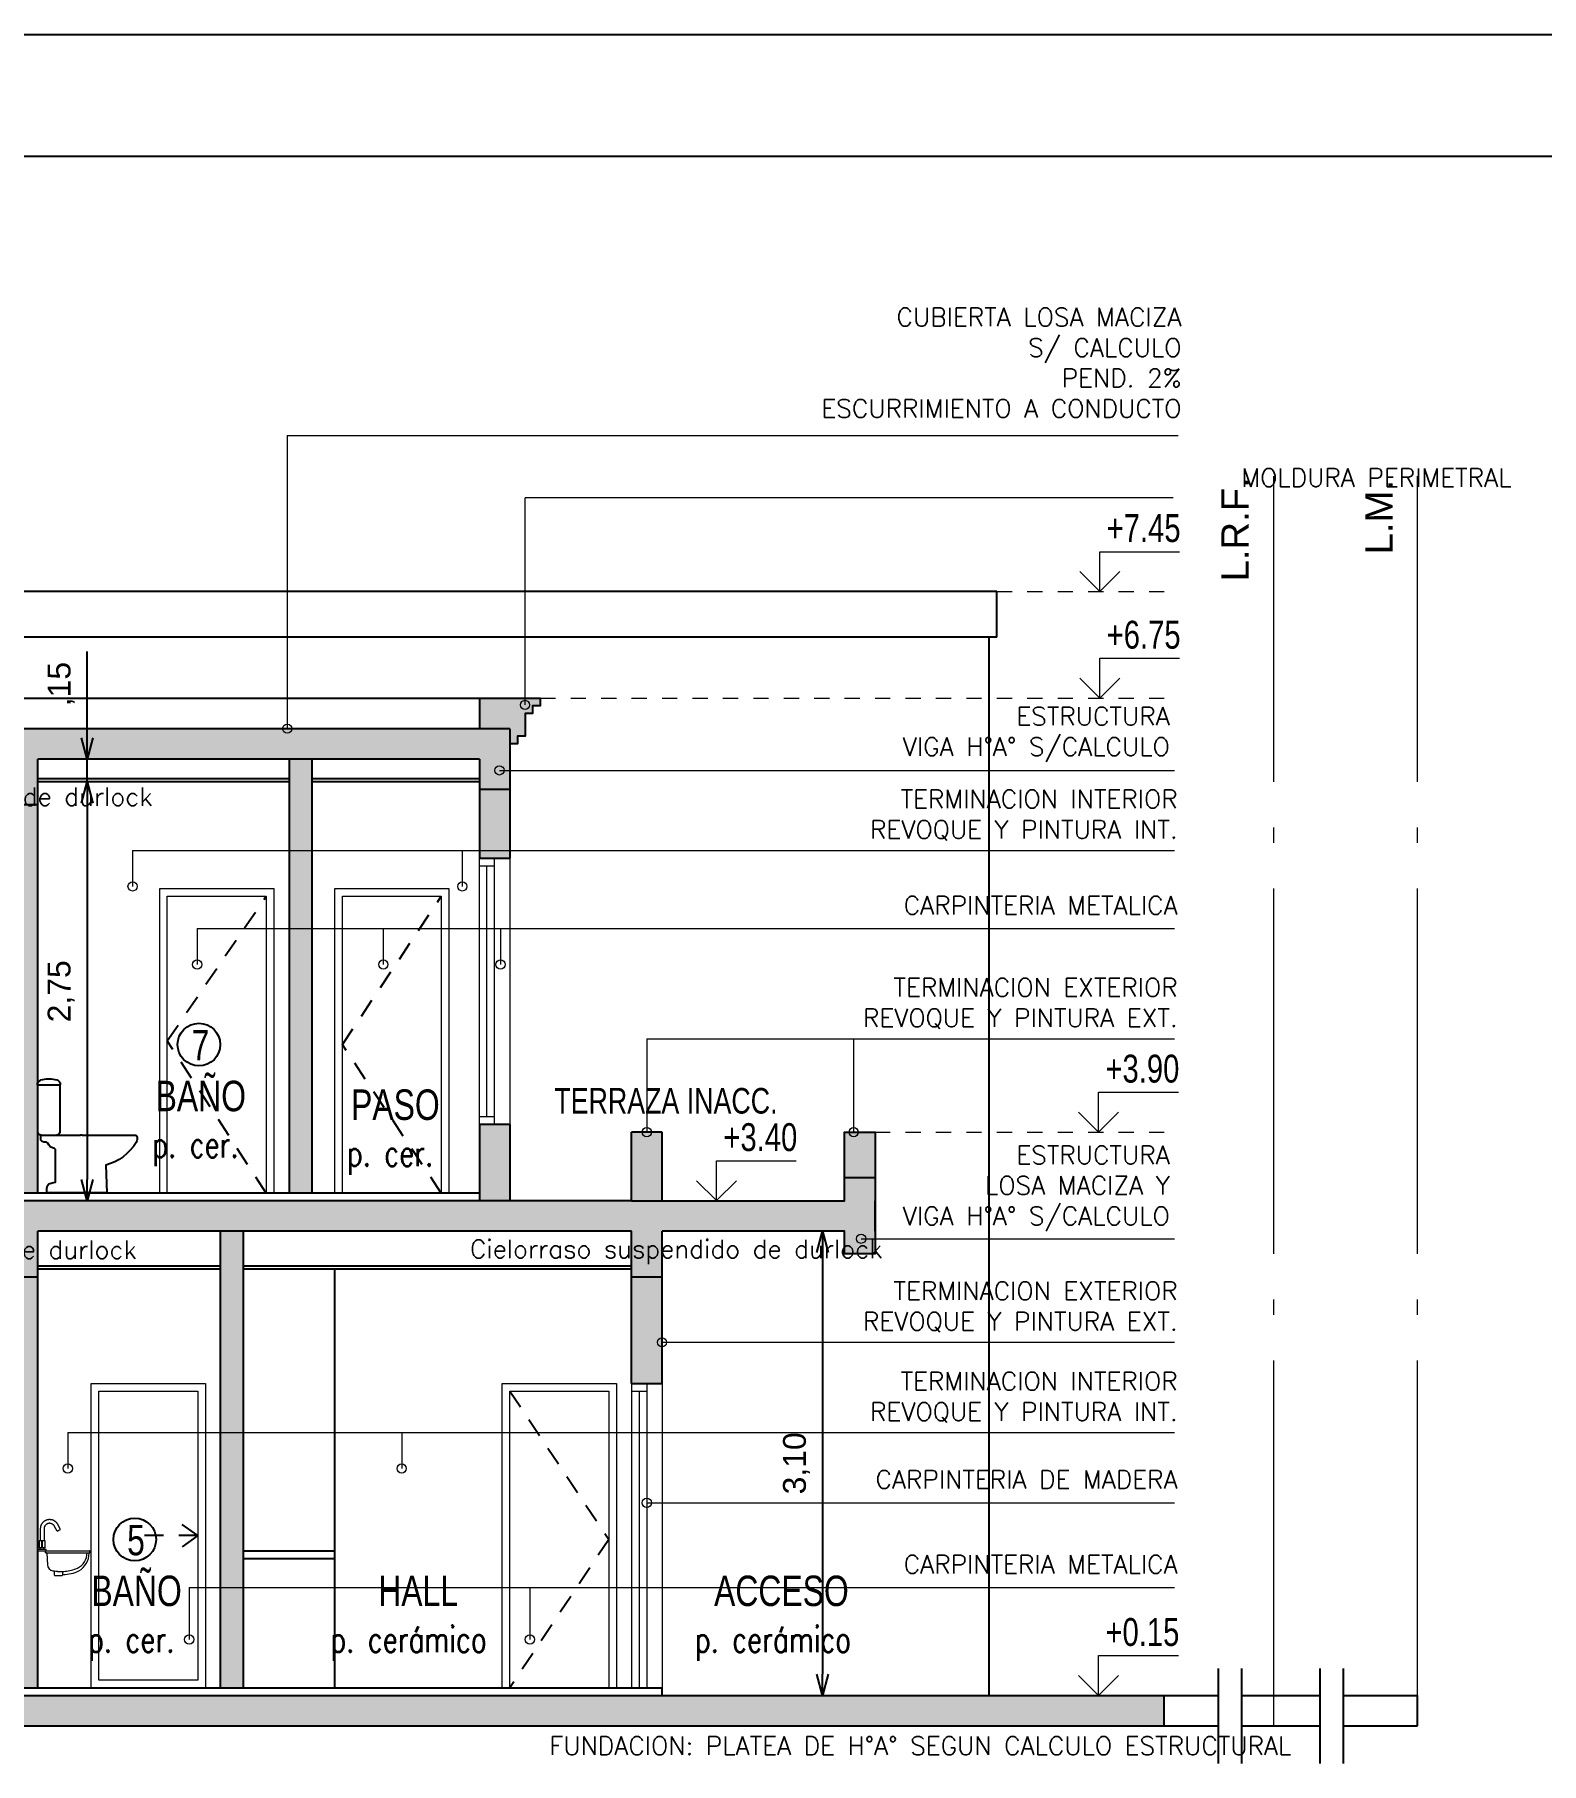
# Model space of a CAD drawing. Header units: millimetres. Extents: x 299 to 493, y -175 to -78.
# Drawn here: x 360.7 to 370.6, y -108.84 to -97.49 of the extents above; entities that cross this region are included whole.
import ezdxf

# ---------------------------------------------------------------- set-up
doc = ezdxf.new("R2010")
doc.units = ezdxf.units.MM
for name, pattern in [('ACAD_ISO04W100', [30, 24, -3, 0, -3]), ('ACAD_ISO07W100', [3, 0, -3]), ('HIDDEN2', [0.1875, 0.125, -0.0625])]:
    doc.linetypes.add(name, pattern=pattern)
for name, color, linetype, lineweight in [('0-CARATULA', 5, 'Continuous', 25), ('0-CARPCORTE', 3, 'Continuous', 20), ('0-CARPVISTA', 20, 'Continuous', 15), ('0-COTAS', 11, 'Continuous', 15), ('0-EJES', 240, 'ACAD_ISO04W100', 20), ('0-EQUIPAMIENTO', 2, 'Continuous', 20)]:
    doc.layers.add(name, color=color, linetype=linetype, lineweight=lineweight)
for name, color, linetype in [('0-ESTRUCTURA', 94, 'Continuous'), ('0-FINITO', 253, 'Continuous'), ('0-MUROS', 251, 'Continuous'), ('0-PROYECTO', 10, 'Continuous'), ('0-TEXTO', 4, 'Continuous'), ('0-VISTA', 2, 'Continuous'), ('0-VISTA 2', 2, 'Continuous')]:
    doc.layers.add(name, color=color, linetype=linetype)
doc.styles.add('Arial', font='arial.ttf', dxfattribs={"height": 0.15})
doc.styles.add('DESLOC', font='arial.ttf', dxfattribs={"width": 0.75})
doc.styles.add('RomanS', font='romans.shx')
doc.styles.get("Standard").update_dxf_attribs({"font": 'arial.ttf'})
doc.dimstyles.new('CotaNº1', dxfattribs={"dimtxt": 0.15, "dimasz": 0.14, "dimexe": 0, "dimexo": 0.5, "dimgap": 0.08, "dimtad": 1, "dimzin": 4, "dimtxsty": 'Arial', "dimblk": 'OPEN30', "dimcen": 0.3, "dimse1": 1, "dimse2": 1, "dimaunit": 1, "dimazin": 0, "dimtfac": 1, "dimtmove": 0, "dimatfit": 2, "dimfxl": 1, "dimarcsym": 0})

# ---------------------------------------------------------------- blocks, each defined once
blk = doc.blocks.new('207-17 VL')
for p, q in [((381.879, 219.878), (381.878, 219.875)), ((381.878, 219.875), (381.878, 219.873)), ((381.878, 219.873), (381.878, 219.871)), ((381.878, 219.871), (381.878, 219.794)), ((381.88, 219.884), (381.879, 219.882)), ((381.879, 219.882), (381.879, 219.88)), ((381.879, 219.88), (381.879, 219.878)), ((381.881, 219.888), (381.88, 219.886)), ((381.88, 219.886), (381.88, 219.884)), ((381.882, 219.892), (381.881, 219.89)), ((381.881, 219.89), (381.881, 219.888)), ((381.883, 219.894), (381.882, 219.892)), ((381.884, 219.896), (381.883, 219.894)), ((381.885, 219.9), (381.884, 219.898)), ((381.884, 219.898), (381.884, 219.896)), ((381.886, 219.902), (381.885, 219.9)), ((381.888, 219.904), (381.886, 219.902)), ((381.889, 219.906), (381.888, 219.904)), ((381.89, 219.907), (381.889, 219.906)), ((381.891, 219.909), (381.89, 219.907)), ((381.893, 219.911), (381.891, 219.909)), ((381.894, 219.912), (381.893, 219.911)), ((381.896, 219.914), (381.894, 219.912)), ((381.897, 219.915), (381.896, 219.914)), ((381.899, 219.917), (381.897, 219.915)), ((381.9, 219.918), (381.899, 219.917)), ((381.902, 219.92), (381.9, 219.918)), ((381.904, 219.921), (381.902, 219.92)), ((381.904, 219.876), (381.903, 219.875)), ((381.903, 219.875), (381.903, 219.874)), ((381.903, 219.874), (381.903, 219.872)), ((381.903, 219.872), (381.903, 219.871)), ((381.903, 219.871), (381.903, 219.794)), ((381.905, 219.922), (381.904, 219.921)), ((381.905, 219.881), (381.904, 219.88)), ((381.904, 219.88), (381.904, 219.879)), ((381.904, 219.879), (381.904, 219.878)), ((381.904, 219.878), (381.904, 219.876)), ((381.907, 219.923), (381.905, 219.922)), ((381.906, 219.885), (381.905, 219.884)), ((381.905, 219.884), (381.905, 219.882)), ((381.905, 219.882), (381.905, 219.881)), ((381.907, 219.887), (381.906, 219.886)), ((381.906, 219.886), (381.906, 219.885)), ((381.909, 219.924), (381.907, 219.923)), ((381.908, 219.888), (381.907, 219.887)), ((381.909, 219.891), (381.908, 219.889)), ((381.908, 219.889), (381.908, 219.888)), ((381.911, 219.925), (381.909, 219.924)), ((381.909, 219.892), (381.909, 219.891)), ((381.911, 219.894), (381.91, 219.893)), ((381.91, 219.893), (381.909, 219.892)), ((381.913, 219.926), (381.911, 219.925)), ((381.912, 219.895), (381.911, 219.894)), ((381.913, 219.896), (381.912, 219.895)), ((381.915, 219.927), (381.913, 219.926)), ((381.914, 219.897), (381.913, 219.896)), ((381.915, 219.898), (381.914, 219.897)), ((381.914, 219.897), (381.914, 219.897)), ((381.917, 219.928), (381.915, 219.927)), ((381.916, 219.899), (381.915, 219.898)), ((381.917, 219.9), (381.916, 219.899)), ((381.919, 219.929), (381.917, 219.928)), ((381.918, 219.901), (381.917, 219.9)), ((381.919, 219.901), (381.918, 219.901)), ((381.921, 219.93), (381.919, 219.929)), ((381.92, 219.902), (381.919, 219.901)), ((381.922, 219.903), (381.92, 219.902)), ((381.923, 219.93), (381.921, 219.93)), ((381.923, 219.903), (381.922, 219.903)), ((381.925, 219.931), (381.923, 219.93)), ((381.924, 219.904), (381.923, 219.903)), ((381.925, 219.905), (381.924, 219.904)), ((381.927, 219.931), (381.925, 219.931)), ((381.926, 219.905), (381.925, 219.905)), ((381.927, 219.905), (381.926, 219.905)), ((381.929, 219.932), (381.927, 219.931)), ((381.928, 219.906), (381.927, 219.905)), ((381.93, 219.906), (381.928, 219.906)), ((381.931, 219.932), (381.929, 219.932)), ((381.931, 219.907), (381.93, 219.906)), ((381.933, 219.932), (381.931, 219.932)), ((381.932, 219.907), (381.931, 219.907)), ((381.933, 219.907), (381.932, 219.907)), ((381.935, 219.933), (381.933, 219.932)), ((381.935, 219.907), (381.933, 219.907)), ((381.938, 219.933), (381.935, 219.933)), ((381.936, 219.907), (381.935, 219.907)), ((381.937, 219.908), (381.936, 219.907)), ((381.938, 219.908), (381.937, 219.908)), ((381.94, 219.933), (381.938, 219.933)), ((381.94, 219.908), (381.938, 219.908)), ((381.942, 219.933), (381.94, 219.933)), ((381.941, 219.908), (381.94, 219.908)), ((381.942, 219.908), (381.941, 219.908)), ((381.944, 219.933), (381.942, 219.933)), ((381.944, 219.907), (381.942, 219.908)), ((381.946, 219.932), (381.944, 219.933)), ((381.945, 219.907), (381.944, 219.907)), ((381.946, 219.907), (381.945, 219.907)), ((381.948, 219.932), (381.946, 219.932)), ((381.947, 219.907), (381.946, 219.907)), ((381.949, 219.907), (381.947, 219.907)), ((381.95, 219.932), (381.948, 219.932)), ((381.95, 219.906), (381.949, 219.907)), ((381.953, 219.931), (381.95, 219.932)), ((381.951, 219.906), (381.95, 219.906)), ((381.952, 219.905), (381.951, 219.906)), ((381.953, 219.905), (381.952, 219.905)), ((381.955, 219.931), (381.953, 219.931)), ((381.955, 219.905), (381.953, 219.905)), ((381.957, 219.93), (381.955, 219.931)), ((381.956, 219.904), (381.955, 219.905)), ((381.957, 219.903), (381.956, 219.904)), ((381.959, 219.93), (381.957, 219.93)), ((381.958, 219.903), (381.957, 219.903)), ((381.959, 219.902), (381.958, 219.903)), ((381.961, 219.929), (381.959, 219.93)), ((381.96, 219.901), (381.959, 219.902)), ((381.961, 219.901), (381.96, 219.901)), ((381.963, 219.928), (381.961, 219.929)), ((381.962, 219.9), (381.961, 219.901)), ((381.963, 219.899), (381.962, 219.9)), ((381.965, 219.927), (381.963, 219.928)), ((381.964, 219.898), (381.963, 219.899)), ((381.965, 219.897), (381.964, 219.898)), ((381.967, 219.926), (381.965, 219.927)), ((381.966, 219.897), (381.965, 219.897)), ((381.967, 219.896), (381.966, 219.897)), ((381.969, 219.926), (381.967, 219.926)), ((381.968, 219.895), (381.967, 219.896)), ((381.969, 219.894), (381.968, 219.895)), ((381.97, 219.924), (381.969, 219.926)), ((381.969, 219.893), (381.969, 219.894)), ((381.97, 219.892), (381.969, 219.893)), ((381.972, 219.923), (381.97, 219.924)), ((381.971, 219.891), (381.97, 219.892)), ((381.971, 219.889), (381.971, 219.891)), ((381.972, 219.888), (381.971, 219.889)), ((381.974, 219.922), (381.972, 219.923)), ((381.989, 219.857), (381.972, 219.888)), ((381.976, 219.921), (381.974, 219.922)), ((381.978, 219.92), (381.976, 219.921)), ((381.979, 219.918), (381.978, 219.92)), ((381.981, 219.917), (381.979, 219.918)), ((381.982, 219.915), (381.981, 219.917)), ((381.984, 219.914), (381.982, 219.915)), ((381.985, 219.912), (381.984, 219.914)), ((381.987, 219.911), (381.985, 219.912)), ((381.988, 219.909), (381.987, 219.911)), ((381.989, 219.907), (381.988, 219.909)), ((381.991, 219.906), (381.989, 219.907)), ((381.989, 219.857), (382, 219.862)), ((381.992, 219.904), (381.991, 219.906)), ((381.993, 219.902), (381.992, 219.904)), ((381.994, 219.9), (381.993, 219.902)), ((382.011, 219.868), (381.994, 219.9)), ((382, 219.862), (382.011, 219.868)), ((381.863, 219.737), (381.863, 219.737)), ((381.863, 219.737), (381.863, 219.728)), ((381.864, 219.737), (381.863, 219.737)), ((381.863, 219.737), (381.863, 219.737)), ((381.863, 219.737), (381.863, 219.737)), ((381.863, 219.737), (381.863, 219.737)), ((381.863, 219.737), (381.863, 219.737)), ((381.863, 219.737), (381.863, 219.737)), ((381.863, 219.737), (381.863, 219.737)), ((381.863, 219.737), (381.863, 219.737)), ((381.863, 219.737), (381.863, 219.737)), ((381.863, 219.737), (381.863, 219.737)), ((381.863, 219.737), (381.863, 219.737)), ((381.863, 219.737), (381.863, 219.737)), ((381.863, 219.737), (381.863, 219.737)), ((381.863, 219.737), (381.863, 219.737)), ((381.863, 219.737), (381.863, 219.737)), ((381.863, 219.737), (381.863, 219.737)), ((381.863, 219.737), (381.863, 219.737)), ((381.863, 219.737), (381.863, 219.737)), ((381.863, 219.737), (381.863, 219.737)), ((381.863, 219.737), (381.863, 219.737)), ((381.863, 219.737), (381.863, 219.737)), ((381.863, 219.737), (381.863, 219.737)), ((381.863, 219.737), (381.863, 219.737)), ((381.863, 219.737), (381.863, 219.737)), ((381.863, 219.737), (381.863, 219.728)), ((381.863, 219.737), (381.863, 219.737)), ((381.891, 219.737), (381.863, 219.737)), ((381.863, 219.728), (381.891, 219.728)), ((381.864, 219.737), (381.864, 219.737)), ((381.864, 219.737), (381.864, 219.737)), ((381.864, 219.737), (381.864, 219.737)), ((381.864, 219.737), (381.864, 219.737)), ((381.864, 219.737), (381.864, 219.737)), ((381.864, 219.737), (381.864, 219.737)), ((381.864, 219.737), (381.864, 219.737)), ((381.864, 219.737), (381.864, 219.737)), ((381.864, 219.737), (381.864, 219.737)), ((381.864, 219.737), (381.864, 219.737)), ((381.864, 219.737), (381.864, 219.737)), ((381.864, 219.737), (381.864, 219.737)), ((381.864, 219.737), (381.864, 219.737)), ((381.864, 219.737), (381.864, 219.737)), ((381.864, 219.737), (381.864, 219.737)), ((381.864, 219.737), (381.864, 219.737)), ((381.864, 219.737), (381.864, 219.737)), ((381.864, 219.737), (381.864, 219.737)), ((381.864, 219.737), (381.864, 219.737)), ((381.864, 219.737), (381.864, 219.737)), ((381.864, 219.737), (381.864, 219.737)), ((381.891, 219.737), (381.864, 219.737)), ((381.872, 219.794), (381.872, 219.794)), ((381.872, 219.794), (381.872, 219.794)), ((381.872, 219.794), (381.872, 219.794)), ((381.872, 219.794), (381.872, 219.794)), ((381.872, 219.794), (381.872, 219.794)), ((381.872, 219.794), (381.872, 219.794)), ((381.872, 219.794), (381.872, 219.794)), ((381.872, 219.794), (381.872, 219.794)), ((381.872, 219.794), (381.872, 219.794)), ((381.872, 219.794), (381.872, 219.794)), ((381.872, 219.794), (381.872, 219.794)), ((381.872, 219.794), (381.872, 219.794)), ((381.872, 219.794), (381.872, 219.794)), ((381.872, 219.794), (381.872, 219.794)), ((381.872, 219.794), (381.872, 219.794)), ((381.872, 219.794), (381.872, 219.794)), ((381.872, 219.794), (381.872, 219.794)), ((381.872, 219.794), (381.872, 219.794)), ((381.872, 219.794), (381.872, 219.794)), ((381.872, 219.794), (381.872, 219.794)), ((381.872, 219.794), (381.872, 219.794)), ((381.872, 219.794), (381.872, 219.794)), ((381.872, 219.794), (381.872, 219.794)), ((381.872, 219.794), (381.872, 219.794)), ((381.872, 219.794), (381.872, 219.794)), ((381.872, 219.794), (381.872, 219.794)), ((381.872, 219.794), (381.872, 219.794)), ((381.872, 219.794), (381.872, 219.794)), ((381.872, 219.794), (381.872, 219.794)), ((381.872, 219.794), (381.872, 219.794)), ((381.872, 219.794), (381.872, 219.794)), ((381.872, 219.794), (381.872, 219.794)), ((381.872, 219.794), (381.872, 219.794)), ((381.872, 219.794), (381.872, 219.794)), ((381.872, 219.794), (381.872, 219.794)), ((381.872, 219.794), (381.872, 219.794)), ((381.872, 219.794), (381.872, 219.794)), ((381.872, 219.794), (381.872, 219.794)), ((381.872, 219.794), (381.872, 219.794)), ((381.872, 219.794), (381.872, 219.793)), ((381.891, 219.794), (381.872, 219.794)), ((381.872, 219.793), (381.872, 219.748)), ((381.872, 219.793), (381.872, 219.793)), ((381.872, 219.793), (381.872, 219.793)), ((381.872, 219.793), (381.872, 219.793)), ((381.872, 219.793), (381.872, 219.793)), ((381.872, 219.793), (381.872, 219.793)), ((381.891, 219.793), (381.872, 219.793)), ((381.888, 219.748), (381.872, 219.748)), ((381.876, 219.748), (381.876, 219.738)), ((381.876, 219.738), (381.876, 219.738)), ((381.876, 219.738), (381.876, 219.738)), ((381.876, 219.738), (381.876, 219.738)), ((381.876, 219.738), (381.876, 219.738)), ((381.876, 219.738), (381.876, 219.738)), ((381.876, 219.738), (381.876, 219.738)), ((381.876, 219.738), (381.876, 219.738)), ((381.876, 219.738), (381.876, 219.738)), ((381.876, 219.738), (381.876, 219.738)), ((381.876, 219.738), (381.876, 219.738)), ((381.876, 219.738), (381.876, 219.738)), ((381.876, 219.738), (381.876, 219.738)), ((381.876, 219.738), (381.876, 219.738)), ((381.876, 219.738), (381.876, 219.738)), ((381.876, 219.738), (381.876, 219.738)), ((381.876, 219.738), (381.876, 219.738)), ((381.876, 219.738), (381.876, 219.738)), ((381.876, 219.738), (381.876, 219.738)), ((381.876, 219.738), (381.876, 219.738)), ((381.876, 219.738), (381.876, 219.738)), ((381.876, 219.738), (381.876, 219.738)), ((381.876, 219.738), (381.876, 219.738)), ((381.876, 219.738), (381.876, 219.738)), ((381.876, 219.738), (381.876, 219.738)), ((381.876, 219.738), (381.876, 219.738)), ((381.876, 219.738), (381.876, 219.738)), ((381.876, 219.738), (381.876, 219.738)), ((381.876, 219.738), (381.876, 219.738)), ((381.876, 219.738), (381.876, 219.737)), ((381.876, 219.738), (381.891, 219.738)), ((381.876, 219.737), (381.876, 219.737)), ((381.876, 219.737), (381.876, 219.737)), ((381.876, 219.737), (381.876, 219.737)), ((381.876, 219.737), (381.876, 219.737)), ((381.876, 219.737), (381.876, 219.737)), ((381.876, 219.737), (381.876, 219.737)), ((381.876, 219.737), (381.876, 219.737)), ((381.876, 219.737), (381.876, 219.737)), ((381.876, 219.737), (381.876, 219.737)), ((381.876, 219.737), (381.876, 219.737)), ((381.876, 219.737), (381.876, 219.737)), ((381.876, 219.737), (381.876, 219.737)), ((381.876, 219.737), (381.876, 219.737)), ((381.876, 219.737), (381.876, 219.737)), ((381.876, 219.737), (381.876, 219.737)), ((381.889, 219.792), (381.888, 219.792)), ((381.888, 219.792), (381.888, 219.748)), ((381.889, 219.748), (381.888, 219.748)), ((381.889, 219.748), (381.889, 219.792)), ((381.889, 219.748), (381.889, 219.792)), ((381.889, 219.792), (381.889, 219.792)), ((381.892, 219.792), (381.889, 219.792)), ((381.889, 219.748), (381.889, 219.748)), ((381.892, 219.748), (381.889, 219.748)), ((381.909, 219.794), (381.891, 219.794)), ((381.91, 219.793), (381.891, 219.793)), ((381.891, 219.738), (381.905, 219.738)), ((381.918, 219.737), (381.891, 219.737)), ((381.918, 219.737), (381.891, 219.737)), ((381.891, 219.728), (381.918, 219.728)), ((381.892, 219.792), (381.893, 219.792)), ((381.892, 219.748), (381.892, 219.792)), ((381.893, 219.748), (381.892, 219.748)), ((381.893, 219.748), (381.893, 219.792)), ((381.894, 219.792), (381.893, 219.792)), ((381.894, 219.748), (381.893, 219.748)), ((381.894, 219.748), (381.894, 219.792)), ((381.91, 219.748), (381.894, 219.748)), ((381.905, 219.738), (381.905, 219.748)), ((381.906, 219.738), (381.905, 219.738)), ((381.905, 219.738), (381.905, 219.738)), ((381.905, 219.738), (381.905, 219.738)), ((381.905, 219.738), (381.905, 219.738)), ((381.905, 219.738), (381.905, 219.738)), ((381.905, 219.738), (381.905, 219.738)), ((381.905, 219.738), (381.905, 219.738)), ((381.905, 219.738), (381.905, 219.738)), ((381.905, 219.738), (381.905, 219.738)), ((381.905, 219.738), (381.905, 219.738)), ((381.905, 219.738), (381.905, 219.738)), ((381.905, 219.738), (381.905, 219.738)), ((381.905, 219.738), (381.905, 219.738)), ((381.905, 219.738), (381.905, 219.738)), ((381.905, 219.738), (381.905, 219.738)), ((381.905, 219.738), (381.905, 219.738)), ((381.905, 219.738), (381.905, 219.738)), ((381.906, 219.737), (381.906, 219.738)), ((381.906, 219.738), (381.906, 219.738)), ((381.906, 219.738), (381.906, 219.738)), ((381.906, 219.738), (381.906, 219.738)), ((381.906, 219.738), (381.906, 219.738)), ((381.906, 219.738), (381.906, 219.738)), ((381.906, 219.738), (381.906, 219.738)), ((381.906, 219.738), (381.906, 219.738)), ((381.906, 219.738), (381.906, 219.738)), ((381.906, 219.738), (381.906, 219.738)), ((381.906, 219.738), (381.906, 219.738)), ((381.906, 219.738), (381.906, 219.738)), ((381.906, 219.737), (381.906, 219.737)), ((381.906, 219.737), (381.906, 219.737)), ((381.906, 219.737), (381.906, 219.737)), ((381.906, 219.737), (381.906, 219.737)), ((381.906, 219.737), (381.906, 219.737)), ((381.906, 219.737), (381.906, 219.737)), ((381.906, 219.737), (381.906, 219.737)), ((381.906, 219.737), (381.906, 219.737)), ((381.906, 219.737), (381.906, 219.737)), ((381.906, 219.737), (381.906, 219.737)), ((381.906, 219.737), (381.906, 219.737)), ((381.906, 219.737), (381.906, 219.737)), ((381.906, 219.737), (381.906, 219.737)), ((381.906, 219.737), (381.906, 219.737)), ((381.906, 219.737), (381.906, 219.737)), ((381.91, 219.794), (381.909, 219.794)), ((381.909, 219.794), (381.909, 219.794)), ((381.909, 219.794), (381.909, 219.794)), ((381.909, 219.794), (381.909, 219.794)), ((381.909, 219.794), (381.909, 219.794)), ((381.909, 219.794), (381.909, 219.794)), ((381.909, 219.794), (381.909, 219.794)), ((381.909, 219.794), (381.909, 219.794)), ((381.909, 219.794), (381.909, 219.794)), ((381.909, 219.794), (381.909, 219.794)), ((381.909, 219.794), (381.909, 219.794)), ((381.909, 219.794), (381.909, 219.794)), ((381.909, 219.794), (381.909, 219.794)), ((381.909, 219.794), (381.909, 219.794)), ((381.909, 219.794), (381.909, 219.794)), ((381.91, 219.793), (381.91, 219.794)), ((381.91, 219.794), (381.91, 219.794)), ((381.91, 219.794), (381.91, 219.794)), ((381.91, 219.794), (381.91, 219.794)), ((381.91, 219.794), (381.91, 219.794)), ((381.91, 219.794), (381.91, 219.794)), ((381.91, 219.794), (381.91, 219.794)), ((381.91, 219.794), (381.91, 219.794)), ((381.91, 219.794), (381.91, 219.794)), ((381.91, 219.794), (381.91, 219.794)), ((381.91, 219.794), (381.91, 219.794)), ((381.91, 219.794), (381.91, 219.794)), ((381.91, 219.794), (381.91, 219.794)), ((381.91, 219.794), (381.91, 219.794)), ((381.91, 219.794), (381.91, 219.794)), ((381.91, 219.794), (381.91, 219.794)), ((381.91, 219.794), (381.91, 219.794)), ((381.91, 219.794), (381.91, 219.794)), ((381.91, 219.794), (381.91, 219.794)), ((381.91, 219.794), (381.91, 219.794)), ((381.91, 219.794), (381.91, 219.794)), ((381.91, 219.794), (381.91, 219.794)), ((381.91, 219.794), (381.91, 219.794)), ((381.91, 219.794), (381.91, 219.794)), ((381.91, 219.794), (381.91, 219.794)), ((381.91, 219.748), (381.91, 219.793)), ((381.91, 219.793), (381.91, 219.793)), ((381.91, 219.793), (381.91, 219.793)), ((381.91, 219.793), (381.91, 219.793)), ((381.91, 219.793), (381.91, 219.793)), ((381.91, 219.793), (381.91, 219.793)), ((381.918, 219.728), (381.918, 219.737)), ((381.918, 219.737), (381.918, 219.737)), ((381.918, 219.728), (381.918, 219.737)), ((381.918, 219.737), (381.918, 219.737)), ((381.918, 219.737), (381.918, 219.737)), ((381.918, 219.737), (381.918, 219.737)), ((381.918, 219.737), (381.918, 219.737)), ((381.918, 219.737), (381.918, 219.737)), ((381.918, 219.737), (381.918, 219.737)), ((381.918, 219.737), (381.918, 219.737)), ((381.918, 219.737), (381.918, 219.737)), ((381.918, 219.737), (381.918, 219.737)), ((381.918, 219.737), (381.918, 219.737)), ((381.918, 219.737), (381.918, 219.737)), ((381.918, 219.737), (381.918, 219.737)), ((381.918, 219.737), (381.918, 219.737)), ((381.918, 219.737), (381.918, 219.737)), ((381.918, 219.737), (381.918, 219.737)), ((381.918, 219.737), (381.918, 219.737)), ((381.918, 219.737), (381.918, 219.737)), ((381.918, 219.737), (381.918, 219.737)), ((381.918, 219.737), (381.918, 219.737)), ((381.918, 219.737), (381.918, 219.737)), ((381.918, 219.737), (381.918, 219.737)), ((381.918, 219.737), (381.918, 219.737)), ((381.918, 219.737), (381.918, 219.737)), ((381.918, 219.737), (381.918, 219.737)), ((381.918, 219.737), (381.918, 219.737)), ((381.918, 219.737), (381.918, 219.737)), ((381.918, 219.737), (381.918, 219.737)), ((381.918, 219.737), (381.918, 219.737)), ((381.918, 219.737), (381.918, 219.737)), ((381.918, 219.737), (381.918, 219.737)), ((381.918, 219.737), (381.918, 219.737)), ((381.918, 219.737), (381.918, 219.737)), ((381.918, 219.737), (381.918, 219.737)), ((381.918, 219.737), (381.918, 219.737)), ((381.918, 219.737), (381.918, 219.737)), ((381.918, 219.737), (381.918, 219.737)), ((381.918, 219.737), (381.918, 219.737)), ((381.918, 219.737), (381.918, 219.737)), ((381.918, 219.737), (381.918, 219.737)), ((381.918, 219.737), (381.918, 219.737)), ((381.918, 219.737), (381.918, 219.737)), ((381.918, 219.737), (381.918, 219.737)), ((381.918, 219.737), (381.918, 219.737)), ((381.918, 219.737), (381.918, 219.737)), ((381.918, 219.737), (381.918, 219.737)), ((381.918, 219.737), (381.918, 219.737))]:
    blk.add_line(p, q)
blk = doc.blocks.new('VL')
for p, q in [((4873.91, 2083.881), (4873.91, 2083.892)), ((4873.911, 2083.88), (4873.919, 2083.88)), ((4873.913, 2083.895), (4874.242, 2083.895)), ((4873.919, 2083.88), (4874.243, 2083.88)), ((4873.922, 2083.878), (4873.927, 2083.79)), ((4874.243, 2083.88), (4874.244, 2083.88)), ((4874.245, 2083.881), (4874.245, 2083.892)), ((4873.978, 2083.711), (4873.978, 2083.739)), ((4874.038, 2083.738), (4874.038, 2083.717)), ((4873.979, 2083.71), (4874.037, 2083.71)), ((4874.038, 2083.711), (4874.038, 2083.711))]:
    blk.add_line(p, q)
for centre, radius, start, end in [((4873.913, 2083.892), 0.003, 90, 180), ((4873.911, 2083.881), 0.001, 180, 270), ((4873.919, 2083.877), 0.003, 2.8398, 90), ((4874.097, 2083.88), 0.127, 295.5064, 0), ((4874.081, 2083.88), 0.159, 300.6915, 358.9371), ((4874.243, 2083.877), 0.003, 90, 178.9371), ((4874.242, 2083.892), 0.003, 0, 90), ((4874.244, 2083.881), 0.001, 270, 0), ((4873.976, 2083.793), 0.05, 182.8398, 259.1415), ((4874.004, 2083.935), 0.194, 259.1415, 261.6651), ((4873.975, 2083.739), 0.003, 0, 81.6651), ((4874.004, 2083.935), 0.194, 261.6651, 269.0238), ((4874.01, 2083.966), 0.226, 267.5619, 272.0185), ((4874.02, 2084.579), 0.839, 269.8395, 272.6151), ((4874.038, 2084.008), 0.292, 270.9641, 295.177), ((4874.038, 2084.008), 0.268, 274.3859, 295.177), ((4873.979, 2083.711), 0.001, 180, 270), ((4874.037, 2083.711), 0.001, 270, 0), ((4874.043, 2083.711), 0.005, 90.9641, 180)]:
    blk.add_arc(centre, radius, start, end)
blk = doc.blocks.new('v')
for p, q in [((321.425, 362.28), (321.575, 362.28)), ((321.485, 362.319), (321.515, 362.319)), ((321.718, 361.95), (321.708, 361.95)), ((321.718, 361.95), (321.966, 361.95)), ((321.966, 361.95), (321.976, 361.95))]:
    blk.add_line(p, q)
for points in [[(321.425, 362.28), (321.425, 362.28, -0.259438), (321.435, 362.303, 0.035734), (321.441, 362.309, -0.206835), (321.448, 362.312), (321.485, 362.319)], [(321.976, 361.95), (322.067, 361.95, -0.275611), (322.076, 361.944, -0.265127), (322.073, 361.902, -0.19839), (321.874, 361.753), (321.881, 361.57), (321.487, 361.57), (321.487, 361.598), (321.491, 361.619), (321.5, 361.629), (321.522, 361.637), (321.544, 361.641), (321.544, 361.852), (321.543, 361.856), (321.537, 361.862), (321.523, 361.865), (321.508, 361.873), (321.499, 361.886), (321.494, 361.897), (321.485, 361.903), (321.466, 361.903), (321.455, 361.908), (321.448, 361.916), (321.448, 361.95, -0.414214), (321.428, 361.97), (321.428, 362.28)], [(321.515, 362.319), (321.552, 362.313, -0.206835), (321.559, 362.31, 0.035734), (321.566, 362.304, -0.265564), (321.575, 362.28)], [(321.572, 362.28), (321.572, 361.97, -0.414214), (321.552, 361.95), (321.708, 361.95)]]:
    blk.add_lwpolyline(points, format="xyb")
blk.add_lwpolyline([(321.448, 361.95), (321.552, 361.95)])
blk = doc.blocks.new('nivel vista')
for p in [(26282.2656, 31333.5141), (26282.4656, 31333.5141)]:
    blk.add_line(p, (26282.3656, 31333.4141))
blk.add_lwpolyline([(26282.3656, 31333.4141), (26282.3656, 31333.6141), (26282.7656, 31333.6141)])
blk = doc.blocks.new('_Open30')
at = {"color": 0, "linetype": 'ByBlock', "lineweight": -2}
for p, q in [((-1, 0.268), (0, 0)), ((0, 0), (-1, -0.268)), ((0, 0), (-1, 0))]:
    blk.add_line(p, q, dxfattribs=at)
blk = doc.blocks.new('*D205')
at = {"layer": '0-COTAS', "color": 0, "lineweight": -2, "transparency": 16777216}
blk.add_line((365.877, -105.487), (365.877, -108.257), dxfattribs=at)
at = {"layer": 'Defpoints', "color": 0, "transparency": 16777216}
for p in [(365.479, -105.347), (365.479, -108.397), (365.877, -108.397)]:
    blk.add_point(p, dxfattribs=at)
at = {"layer": '0-COTAS', "color": 0, "lineweight": -2, "transparency": 16777216, "xscale": 0.14, "yscale": 0.14, "zscale": 0.14}
for p, rotation in [((365.877, -105.347), 90), ((365.877, -108.397), 270)]:
    blk.add_blockref('_Open30', p, dxfattribs=dict(at, rotation=rotation))
at = {"layer": '0-COTAS', "color": 0, "transparency": 16777216, "insert": (365.707, -106.872), "char_height": 0.15, "attachment_point": 5, "rotation": 90, "style": 'Arial'}
blk.add_mtext('3,10', dxfattribs=at)
blk = doc.blocks.new('*D376')
at = {"layer": '0-COTAS', "color": 0, "lineweight": -2, "transparency": 16777216}
blk.add_line((361.047, -102.537), (361.047, -105.007), dxfattribs=at)
at = {"layer": 'Defpoints', "color": 0, "transparency": 16777216}
for p in [(360.723, -102.397), (360.723, -105.147), (361.047, -105.147)]:
    blk.add_point(p, dxfattribs=at)
at = {"layer": '0-COTAS', "color": 0, "lineweight": -2, "transparency": 16777216, "xscale": 0.14, "yscale": 0.14, "zscale": 0.14}
for p, rotation in [((361.047, -102.397), 90), ((361.047, -105.147), 270)]:
    blk.add_blockref('_Open30', p, dxfattribs=dict(at, rotation=rotation))
at = {"layer": '0-COTAS', "color": 0, "transparency": 16777216, "insert": (360.876, -103.772), "char_height": 0.15, "attachment_point": 5, "rotation": 90, "style": 'Arial'}
blk.add_mtext('2,75', dxfattribs=at)
blk = doc.blocks.new('*D377')
at = {"layer": '0-COTAS', "color": 0, "lineweight": -2, "transparency": 16777216}
for p, q in [((361.047, -102.107), (361.047, -101.541)), ((361.047, -102.397), (361.047, -102.247)), ((361.047, -102.537), (361.047, -102.677))]:
    blk.add_line(p, q, dxfattribs=at)
at = {"layer": 'Defpoints', "color": 0, "transparency": 16777216}
for p in [(360.723, -102.247), (361.047, -102.247), (360.723, -102.397)]:
    blk.add_point(p, dxfattribs=at)
at = {"layer": '0-COTAS', "color": 0, "lineweight": -2, "transparency": 16777216, "xscale": 0.14, "yscale": 0.14, "zscale": 0.14}
for p, rotation in [((361.047, -102.247), 270), ((361.047, -102.397), 90)]:
    blk.add_blockref('_Open30', p, dxfattribs=dict(at, rotation=rotation))
at = {"layer": '0-COTAS', "color": 0, "transparency": 16777216, "insert": (360.876, -101.754), "char_height": 0.15, "attachment_point": 5, "rotation": 90, "style": 'Arial'}
blk.add_mtext(',15', dxfattribs=at)

msp = doc.modelspace()

# ---------------------------------------------------------------- hatches: boundary and pattern name
at = {"layer": '0-ESTRUCTURA', "ltscale": 0.025}
h = msp.add_hatch(color=256, dxfattribs=at)
h.dxf.hatch_style = 1
h.paths.add_polyline_path([(363.823, -102.047), (356.373, -102.047), (356.373, -102.647), (356.573, -102.647), (356.573, -102.247), (360.573, -102.247), (360.573, -102.547), (360.723, -102.547), (360.723, -102.247), (363.623, -102.247), (363.623, -102.447), (363.823, -102.447)])
h.paths.add_polyline_path([(366.223, -105.147), (366.223, -104.997), (366.023, -104.997), (366.023, -105.147), (364.623, -105.147), (353.573, -105.147), (353.573, -104.997), (353.373, -104.997), (353.373, -105.147), (353.373, -105.497), (353.573, -105.497), (353.573, -105.347), (356.373, -105.347), (356.373, -105.747), (356.573, -105.747), (356.573, -105.347), (360.573, -105.347), (360.573, -105.647), (360.723, -105.647), (360.723, -105.347), (364.623, -105.347), (364.623, -105.647), (364.823, -105.647), (364.823, -105.347), (366.023, -105.347), (366.023, -105.497), (366.223, -105.497)])
h.paths.add_polyline_path([(368.123, -108.397), (353.373, -108.397), (353.373, -108.497), (353.373, -108.597), (368.123, -108.597)])
at = {"layer": '0-PROYECTO'}
h = msp.add_hatch(color=256, dxfattribs=at)
h.dxf.hatch_style = 1
h.paths.add_polyline_path([(353.573, -104.697), (353.373, -104.697), (353.373, -104.997), (353.573, -104.997)])
h.paths.add_polyline_path([(356.573, -105.747), (356.373, -105.747), (356.373, -106.347), (356.573, -106.347)])
h.paths.add_polyline_path([(356.573, -101.847), (356.173, -101.847), (356.173, -101.897), (356.223, -101.897), (356.223, -101.947), (356.273, -101.947), (356.273, -102.097), (356.323, -102.097), (356.323, -102.147), (356.373, -102.147), (356.373, -102.047), (356.573, -102.047)])
h.paths.add_polyline_path([(356.573, -102.647), (356.373, -102.647), (356.373, -103.097), (356.573, -103.097)])
edge = h.paths.add_edge_path()
edge.add_line((360.723, -102.547), (360.573, -102.547))
edge.add_line((360.573, -102.547), (360.573, -105.097))
edge.add_line((360.573, -105.097), (360.723, -105.097))
edge.add_line((360.723, -105.097), (360.723, -104.396))
edge.add_arc((360.746, -104.383), 0.026, 151.2607, 208.7393, ccw=False)
edge.add_line((360.723, -104.371), (360.723, -102.547))
h.paths.add_polyline_path([(362.523, -102.247), (362.373, -102.247), (362.373, -105.097), (362.523, -105.097)])
h.paths.add_polyline_path([(363.823, -102.447), (363.623, -102.447), (363.623, -102.897), (363.823, -102.897)])
h.paths.add_polyline_path([(363.823, -104.647), (363.623, -104.647), (363.623, -105.147), (363.823, -105.147)])
h.paths.add_polyline_path([(364.823, -104.697), (364.623, -104.697), (364.623, -105.147), (364.823, -105.147)])
h.paths.add_polyline_path([(364.823, -105.647), (364.623, -105.647), (364.623, -106.347), (364.823, -106.347)])
h.paths.add_polyline_path([(366.223, -104.697), (366.023, -104.697), (366.023, -104.997), (366.223, -104.997)])
h.paths.add_polyline_path([(360.723, -105.647), (360.573, -105.647), (360.573, -108.347), (360.723, -108.347)])
h.paths.add_polyline_path([(362.073, -105.347), (361.923, -105.347), (361.923, -108.347), (362.073, -108.347)])
h = msp.add_hatch(color=256, dxfattribs=at)
h.dxf.hatch_style = 1
h.paths.add_polyline_path([(363.973, -101.897), (364.023, -101.897), (364.023, -101.847), (363.623, -101.847), (363.623, -102.047), (363.823, -102.047), (363.823, -102.147), (363.873, -102.147), (363.873, -102.097), (363.923, -102.097), (363.923, -101.947), (363.973, -101.947)])

# ---------------------------------------------------------------- linework, layer by layer
at = {"layer": '0-CARATULA'}
for p, q in [((301.966, -97.488, 0.041), (390.358, -97.488, 0.041)), ((302.766, -98.288, 0.041), (389.558, -98.288, 0.041))]:
    msp.add_line(p, q, dxfattribs=at)
at = {"layer": '0-CARPCORTE'}
for p, q in [((363.623, -104.647, 0.041), (363.623, -102.897, 0.041)), ((363.623, -102.947, 0.041), (363.723, -102.947, 0.041)), ((363.673, -104.597, 0.041), (363.673, -102.947, 0.041)), ((363.723, -104.647, 0.041), (363.723, -102.897, 0.041)), ((363.723, -104.597, 0.041), (363.623, -104.597, 0.041)), ((364.623, -106.347, 0.041), (364.623, -108.347, 0.041)), ((364.723, -106.347, 0.041), (364.723, -108.347, 0.041)), ((364.623, -106.397, 0.041), (364.723, -106.397, 0.041)), ((364.673, -106.397, 0.041), (364.673, -108.347, 0.041))]:
    msp.add_line(p, q, dxfattribs=at)
at = {"layer": '0-CARPVISTA'}
for p, q in [((363.823, -102.897, 0.041), (363.823, -104.647, 0.041)), ((364.823, -106.347, 0.041), (364.823, -108.347, 0.041))]:
    msp.add_line(p, q, dxfattribs=at)
at = {"layer": '0-CARPVISTA', "elevation": 0.041}
for points in [[(361.523, -105.097), (361.523, -103.097), (362.273, -103.097), (362.273, -105.097)], [(362.673, -105.097), (362.673, -103.097), (363.423, -103.097), (363.423, -105.097)], [(361.573, -105.097), (361.573, -103.147), (362.223, -103.147), (362.223, -105.097)], [(362.723, -105.097), (362.723, -103.147), (363.373, -103.147), (363.373, -105.097)], [(361.073, -108.347), (361.073, -106.347), (361.823, -106.347), (361.823, -108.347)], [(363.773, -108.347), (363.773, -106.347), (364.523, -106.347), (364.523, -108.347)], [(363.823, -108.347), (363.823, -106.397), (364.473, -106.397), (364.473, -108.347)]]:
    msp.add_lwpolyline(points, dxfattribs=at)
msp.add_lwpolyline([(361.773, -108.297), (361.123, -108.297), (361.123, -106.397), (361.773, -106.397)], close=True, dxfattribs=at)
at = {"layer": '0-COTAS'}
for p, q in [((362.361, -100.121, 0.041), (368.215, -100.121, 0.041)), ((362.361, -100.121, 0.041), (362.361, -102.047, 0.041)), ((368.182, -100.532, 0.041), (363.923, -100.532, 0.041)), ((363.923, -101.891, 0.041), (363.923, -100.532, 0.041)), ((363.755, -102.321, 0.041), (368.19, -102.321, 0.041)), ((361.345, -102.847, 0.041), (368.19, -102.847, 0.041)), ((361.345, -102.847, 0.041), (361.345, -103.083, 0.041)), ((363.511, -102.847, 0.041), (363.511, -103.083, 0.041)), ((361.769, -103.36, 0.041), (368.19, -103.36, 0.041)), ((361.769, -103.36, 0.041), (361.769, -103.596, 0.041)), ((362.992, -103.36, 0.041), (362.992, -103.596, 0.041)), ((363.762, -103.36, 0.041), (363.762, -103.596, 0.041)), ((364.723, -104.084, 0.041), (368.19, -104.084, 0.041)), ((364.723, -104.084, 0.041), (364.723, -104.697, 0.041)), ((366.082, -104.084, 0.041), (366.082, -104.697, 0.041)), ((366.131, -105.397, 0.041), (368.19, -105.397, 0.041)), ((364.823, -106.077, 0.041), (368.19, -106.077, 0.041)), ((360.919, -106.67, 0.041), (368.19, -106.67, 0.041)), ((360.919, -106.67, 0.041), (360.919, -106.906, 0.041)), ((363.113, -106.67, 0.041), (363.113, -106.906, 0.041)), ((364.723, -107.131, 0.041), (368.19, -107.131, 0.041)), ((361.717, -107.688, 0.041), (361.717, -108.029, 0.041)), ((361.717, -107.688, 0.041), (368.19, -107.688, 0.041)), ((363.955, -107.688, 0.041), (363.955, -108.029, 0.041))]:
    msp.add_line(p, q, dxfattribs=at)
at = {"layer": '0-COTAS', "linetype": 'ACAD_ISO07W100', "ltscale": 0.02}
for p, q in [((367.023, -101.147, 0.041), (368.215, -101.147, 0.041)), ((364.023, -101.847, 0.041), (368.223, -101.847, 0.041)), ((366.223, -104.697, 0.041), (368.215, -104.697, 0.041))]:
    msp.add_line(p, q, dxfattribs=at)
at = {"layer": '0-COTAS'}
for centre in [(363.923, -101.891, 0.041), (362.361, -102.047, 0.041), (363.755, -102.321, 0.041), (361.345, -103.083, 0.041), (363.511, -103.083, 0.041), (361.769, -103.596, 0.041), (362.992, -103.596, 0.041), (363.762, -103.596, 0.041), (364.723, -104.697, 0.041), (366.082, -104.697, 0.041), (366.131, -105.397, 0.041), (364.823, -106.077, 0.041), (360.919, -106.906, 0.041), (363.113, -106.906, 0.041), (364.723, -107.131, 0.041), (361.717, -108.029, 0.041), (363.955, -108.029, 0.041)]:
    msp.add_circle(centre, 0.0303, dxfattribs=at)
at = {"layer": '0-EJES', "ltscale": 0.1}
for p, q in [((368.843, -108.597, 0.041), (368.843, -100.388, 0.041)), ((369.787, -108.597, 0.041), (369.787, -100.388, 0.041))]:
    msp.add_line(p, q, dxfattribs=at)
at = {"layer": '0-FINITO', "linetype": 'HIDDEN2'}
for p, q in [((361.573, -104.097, 0.041), (362.223, -103.147, 0.041)), ((362.723, -104.122, 0.041), (363.373, -103.147, 0.041)), ((362.223, -105.097, 0.041), (361.573, -104.097, 0.041)), ((363.373, -105.097, 0.041), (362.723, -104.122, 0.041)), ((363.823, -106.397, 0.041), (364.473, -107.372, 0.041)), ((361.773, -107.347, 0.041), (361.648, -107.257, 0.041)), ((361.773, -107.347, 0.041), (361.339, -107.347, 0.041)), ((361.773, -107.347, 0.041), (361.648, -107.436, 0.041)), ((364.473, -107.372, 0.041), (363.823, -108.347, 0.041))]:
    msp.add_line(p, q, dxfattribs=at)
at = {"layer": '0-MUROS'}
for p, q in [((363.623, -101.847, 0.041), (363.623, -102.047, 0.041)), ((363.823, -102.047, 0.041), (356.373, -102.047, 0.041)), ((363.823, -102.047, 0.041), (363.823, -102.897, 0.041)), ((360.723, -105.097, 0.041), (360.723, -102.247, 0.041)), ((363.623, -102.247, 0.041), (360.723, -102.247, 0.041)), ((362.373, -102.247, 0.041), (362.373, -105.097, 0.041)), ((362.523, -102.247, 0.041), (362.523, -105.097, 0.041)), ((363.623, -102.247, 0.041), (363.623, -102.897, 0.041)), ((363.823, -102.447, 0.041), (363.623, -102.447, 0.041)), ((360.723, -102.547, 0.041), (360.573, -102.547, 0.041)), ((363.623, -102.897, 0.041), (363.823, -102.897, 0.041)), ((363.623, -104.647, 0.041), (363.623, -105.147, 0.041)), ((363.823, -104.647, 0.041), (363.623, -104.647, 0.041)), ((363.823, -104.647, 0.041), (363.823, -105.147, 0.041)), ((364.623, -105.147, 0.041), (364.623, -104.697, 0.041)), ((364.823, -104.697, 0.041), (364.623, -104.697, 0.041)), ((364.823, -105.147, 0.041), (364.823, -104.697, 0.041)), ((366.223, -104.997, 0.041), (366.023, -104.997, 0.041)), ((363.623, -105.097, 0.041), (356.373, -105.097, 0.041)), ((364.623, -105.147, 0.041), (353.573, -105.147, 0.041)), ((366.223, -105.347, 0.041), (366.223, -105.147, 0.041)), ((360.723, -108.347, 0.041), (360.723, -105.347, 0.041)), ((361.923, -108.347, 0.041), (361.923, -105.347, 0.041)), ((362.073, -108.347, 0.041), (362.073, -105.347, 0.041)), ((364.623, -106.347, 0.041), (364.623, -105.347, 0.041)), ((364.823, -106.347, 0.041), (364.823, -105.347, 0.041)), ((360.573, -105.647, 0.041), (360.723, -105.647, 0.041)), ((364.623, -105.647, 0.041), (364.823, -105.647, 0.041)), ((364.623, -106.347, 0.041), (364.823, -106.347, 0.041)), ((368.477, -108.219, 0.041), (368.477, -108.843, 0.041)), ((368.63, -108.219, 0.041), (368.63, -108.843, 0.041)), ((369.145, -108.219, 0.041), (369.145, -108.843, 0.041)), ((369.298, -108.219, 0.041), (369.298, -108.843, 0.041)), ((353.373, -108.397, 0.041), (368.123, -108.397, 0.041)), ((356.373, -108.347, 0.041), (364.823, -108.347, 0.041)), ((364.823, -108.397, 0.041), (364.823, -108.347, 0.041)), ((368.123, -108.597, 0.041), (368.123, -108.397, 0.041)), ((352.672, -108.597, 0.041), (368.477, -108.597, 0.041)), ((368.63, -108.597, 0.041), (369.145, -108.597, 0.041)), ((369.298, -108.597, 0.041), (369.787, -108.597, 0.041))]:
    msp.add_line(p, q, dxfattribs=at)
at = {"layer": '0-MUROS', "elevation": 0.041}
for points in [[(363.623, -101.847), (364.023, -101.847), (364.023, -101.897), (363.973, -101.897), (363.973, -101.947), (363.923, -101.947), (363.923, -102.097), (363.873, -102.097), (363.873, -102.147), (363.823, -102.147)], [(364.623, -105.147), (366.023, -105.147), (366.023, -104.697), (366.223, -104.697), (366.223, -105.497), (366.023, -105.497), (366.023, -105.347), (364.823, -105.347)], [(364.623, -105.347), (360.723, -105.347)]]:
    msp.add_lwpolyline(points, dxfattribs=at)
at = {"layer": '0-TEXTO'}
for centre in [(361.781, -104.122, 0.041), (361.359, -107.372, 0.041)]:
    msp.add_circle(centre, 0.14, dxfattribs=at)
at = {"layer": '0-VISTA 2'}
for p, q in [((367.023, -101.147, 0.041), (356.323, -101.147, 0.041)), ((367.023, -101.447, 0.041), (367.023, -101.147, 0.041)), ((367.023, -101.447, 0.041), (356.323, -101.447, 0.041)), ((366.973, -108.397, 0.041), (366.973, -101.447, 0.041)), ((356.573, -101.847, 0.041), (363.623, -101.847, 0.041)), ((362.373, -102.377, 0.041), (360.723, -102.377, 0.041)), ((362.373, -102.397, 0.041), (360.723, -102.397, 0.041)), ((363.623, -102.377, 0.041), (362.523, -102.377, 0.041)), ((363.623, -102.397, 0.041), (362.523, -102.397, 0.041)), ((362.673, -108.347, 0.041), (362.673, -105.597, 0.041)), ((362.073, -107.447, 0.041), (362.673, -107.447, 0.041)), ((362.073, -107.497, 0.041), (362.673, -107.497, 0.041)), ((368.123, -108.397, 0.041), (368.477, -108.397, 0.041)), ((368.63, -108.397, 0.041), (369.145, -108.397, 0.041)), ((369.298, -108.397, 0.041), (369.787, -108.397, 0.041)), ((369.787, -108.597, 0.041), (369.787, -108.397, 0.041))]:
    msp.add_line(p, q, dxfattribs=at)
at = {"layer": '0-VISTA 2', "elevation": 0.041}
for points in [[(361.923, -105.577), (360.723, -105.577)], [(364.623, -105.577), (362.073, -105.577)], [(361.923, -105.597), (360.723, -105.597)], [(364.623, -105.597), (362.073, -105.597)]]:
    msp.add_lwpolyline(points, dxfattribs=at)

# ---------------------------------------------------------------- block references
at = {"layer": '0-COTAS', "xscale": 1.31155353799204, "yscale": 1.31155353799204, "zscale": 1.31155353799204}
for p in [(-34103.031, -41196.597, 0.041), (-34103.031, -41197.297, 0.041), (-34103.039, -41200.147, 0.041), (-34105.549, -41200.597, 0.041), (-34103.039, -41203.847, 0.041)]:
    msp.add_blockref('nivel vista', p, dxfattribs=at)
at = {"layer": '0-EQUIPAMIENTO'}
msp.add_blockref('207-17 VL', (-21.14, -327.174, 0.041), dxfattribs=at)
at = {"layer": '0-EQUIPAMIENTO', "xscale": 0.8711457615619338, "yscale": 0.8711457615619338, "zscale": 0.8711457615619338}
msp.add_blockref('VL', (-3885.114, -1922.823, 0.041), dxfattribs=at)
at = {"layer": '0-VISTA'}
msp.add_blockref('v', (39.295, -466.666, 0.041), dxfattribs=at)

# ---------------------------------------------------------------- texts
at = {"layer": '0-COTAS', "char_height": 0.1832, "attachment_point": 5, "line_spacing_factor": 0.7, "style": 'DESLOC'}
for s, insert in [('+7.45', (367.987, -100.731, 0.041)), ('+6.75', (367.987, -101.431, 0.041)), ('+3.90', (367.979, -104.281, 0.041)), ('+3.40', (365.469, -104.731, 0.041)), ('+0.15', (367.979, -107.981, 0.041))]:
    msp.add_mtext_dynamic_manual_height_columns(s, width=0.6482, gutter_width=1, heights=[0], dxfattribs=dict(at, insert=insert))
at = {"layer": '0-TEXTO', "color": 4, "char_height": 0.12, "attachment_point": 6, "style": 'RomanS'}
for s, width, insert in [('CUBIERTA LOSA MACIZA\\PS/ CALCULO\\PPEND. 2%\\PESCURRIMIENTO A CONDUCTO', 4.16412, (368.236, -99.644, 0.041)), ('MOLDURA PERIMETRAL', 4.16412, (370.404, -100.398, 0.041)), ('ESTRUCTURA\\PVIGA H°A° S/CALCULO', 4.16412, (368.159, -102.085, 0.041)), ('Cielorraso suspendido de durlock', 4.16412, (361.477, -102.513, 0.041)), ('TERMINACION INTERIOR\\PREVOQUE Y PINTURA INT.', 4.16412, (368.211, -102.615, 0.041)), ('CARPINTERIA METALICA', 4.16412, (368.211, -103.207, 0.041)), ('TERMINACION EXTERIOR\\PREVOQUE Y PINTURA EXT.', 4.16412, (368.211, -103.852, 0.041)), ('ESTRUCTURA\\PLOSA MACIZA Y\\PVIGA H°A° S/CALCULO', 4.16412, (368.159, -105.067, 0.041)), ('Cielorraso suspendido de durlock', 4.16412, (361.373, -105.488, 0.041)), ('Cielorraso suspendido de durlock', 4.16412, (366.272, -105.484, 0.041)), ('TERMINACION EXTERIOR\\PREVOQUE Y PINTURA EXT.', 4.16412, (368.211, -105.845, 0.041)), ('TERMINACION INTERIOR\\PREVOQUE Y PINTURA INT.', 4.16412, (368.211, -106.438, 0.041)), ('CARPINTERIA DE MADERA', 4.16412, (368.211, -106.978, 0.041)), ('CARPINTERIA METALICA', 4.16412, (368.211, -107.535, 0.041)), ('FUNDACION: PLATEA DE H°A° SEGUN CALCULO ESTRUCTURAL', 5.9991, (368.958, -108.727, 0.041))]:
    msp.add_mtext_dynamic_manual_height_columns(s, width=width, gutter_width=1, heights=[1.04], dxfattribs=dict(at, insert=insert))
at = {"layer": '0-TEXTO', "char_height": 0.18, "attachment_point": 5, "rotation": 90}
for s, insert in [('L.R.F.', (368.588, -100.738, 0.041)), ('L.M.', (369.533, -100.658, 0.041))]:
    msp.add_mtext_dynamic_manual_height_columns(s, width=2.81894, gutter_width=16216.005, heights=[1.559], dxfattribs=dict(at, insert=insert))
at = {"layer": '0-TEXTO', "attachment_point": 1, "style": 'DESLOC'}
for s, width, gutter_width, heights, insert, char_height in [('\\pi1.16121;7\\P\\pi0.92521;BAÑO\\P\\pi0.90315;{\\Fromans|c0;\\H0.85x;p. cer.}', 2.11344, 1.259, [1.144], (360.571, -104.026, 0.041), 0.2), ('\\pi1.20976;\\P\\pi0.9314;PASO\\P\\pi0.90315;{\\Fromans|c0;\\H0.85x;p. cer.}', 2.11344, 1.259, [1.144], (361.849, -104.083, 0.041), 0.2), ('\\pi0.57854;TERRAZA INACC.', 2.34699, 1.5, [1.363], (363.537, -104.407, 0.041), 0.16793), ('\\pi1.16003;5\\P\\pi0.92521;BAÑO\\P\\pi0.90315;{\\Fromans|c0;\\H0.85x;p. cer.}', 2.11344, 1.259, [1.144], (360.149, -107.276, 0.041), 0.2), ('\\pi1.20976;\\P\\pi0.95979;HALL\\P\\pi0.64512;{\\Fromans|c0;\\H0.85x;p. cerámico}', 2.11344, 1.259, [1.144], (361.999, -107.276, 0.041), 0.2), ('\\pi1.20976;\\P\\pi0.77199;ACCESO\\P\\pi0.64512;{\\Fromans|c0;\\H0.85x;p. cerámico}', 2.11344, 1.259, [1.144], (364.393, -107.276, 0.041), 0.2)]:
    msp.add_mtext_dynamic_manual_height_columns(s, width=width, gutter_width=gutter_width, heights=heights, dxfattribs=dict(at, insert=insert, char_height=char_height))

# ---------------------------------------------------------------- dimensions: what is measured, and where the dimension line sits
at = {"layer": '0-COTAS'}
for base, p2, picture, middle in [((361.047, -102.247, 0.041), (360.723, -102.247, 0.041), '*D377', (360.876, -101.754, 0.041)), ((361.047, -105.147, 0.041), (360.723, -105.147, 0.041), '*D376', (360.876, -103.772, 0.041))]:
    dim = msp.add_linear_dim(base=base, p1=(360.723, -102.397, 0.041), p2=p2, angle=90, dimstyle='CotaNº1', dxfattribs=at)
    dim.commit()
    dim.dimension.update_dxf_attribs({"geometry": picture, "text_midpoint": middle})
dim = msp.add_linear_dim(base=(365.877, -108.397, 0.041), p1=(365.479, -105.347, 0.041), p2=(365.479, -108.397, 0.041), angle=90, text='3,10', dimstyle='CotaNº1', dxfattribs=at)
dim.commit()
dim.dimension.update_dxf_attribs({"geometry": '*D205', "text_midpoint": (365.707, -106.872, 0.041)})

doc.saveas('drawing.dxf')
